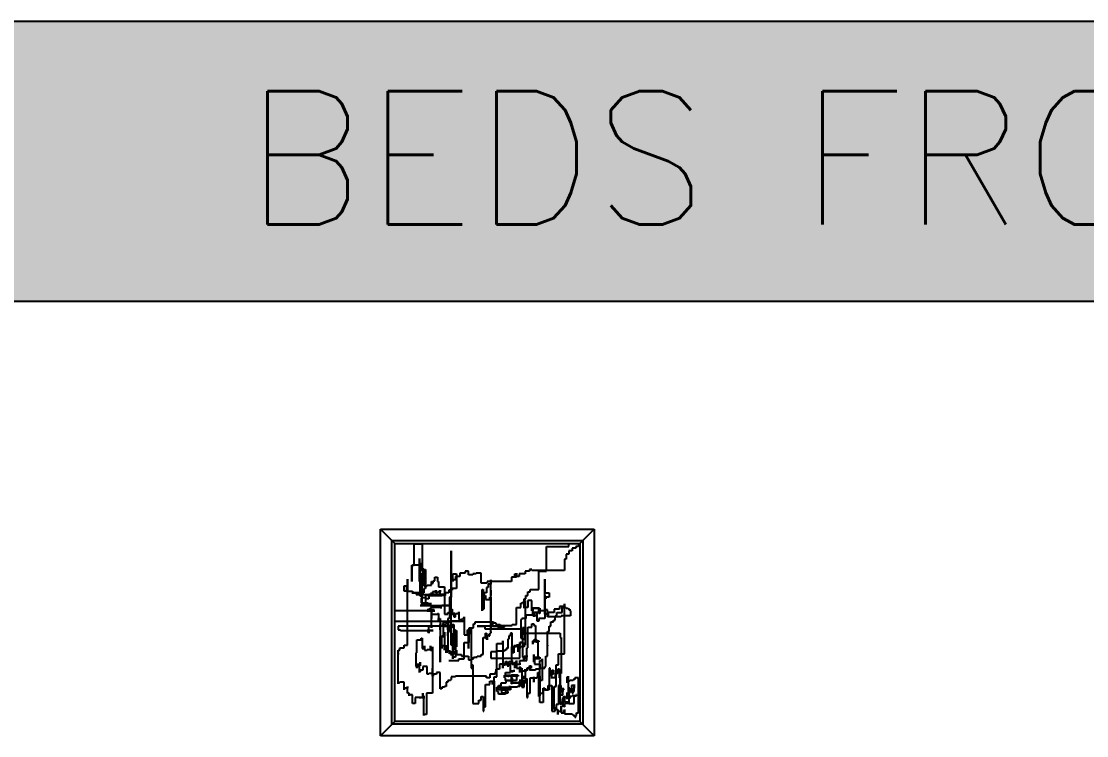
# Model space of a CAD drawing. Header units: millimetres. Extents: x 6388 to 59789, y -18725 to 8137.
# Drawn here: x 28674 to 32664, y 5462 to 8137 of the extents above; entities that cross this region are included whole.
import ezdxf

# ---------------------------------------------------------------- set-up
doc = ezdxf.new("R2010")
doc.units = ezdxf.units.MM
doc.layers.add('www.cad-blocks.net', color=7, linetype='Continuous')
doc.styles.get("Standard").update_dxf_attribs({"font": 'arial.ttf'})

# ---------------------------------------------------------------- blocks, each defined once
blk = doc.blocks.new('A$C1EAB5A90')
for p, q in [((1235, 1887.3), (2035, 1887.3)), ((1288.3, 1833.9), (1235, 1887.3)), ((1235, 1113.9), (1235, 1887.3)), ((1981.7, 1833.9), (2035, 1887.3)), ((2035, 1887.3), (2035, 1113.9)), ((1277.7, 1156.6), (1277.7, 1844.6)), ((1277.7, 1844.6), (1992.3, 1844.6)), ((1992.3, 1844.6), (1992.3, 1156.6)), ((1288.3, 1167.3), (1288.3, 1833.9)), ((1288.3, 1833.9), (1981.7, 1833.9)), ((1361.6, 1832.2), (1390.6, 1832.2)), ((1361.6, 1751.9), (1361.6, 1832.2)), ((1390.6, 1832.2), (1390.6, 1729.4)), ((1499.9, 1453), (1499.9, 1806.5)), ((1499.9, 1806.5), (1499.9, 1633)), ((1856.9, 1822.6), (1940.5, 1822.6)), ((1856.9, 1729.4), (1856.9, 1822.6)), ((1940.5, 1822.6), (1940.5, 1833.9)), ((1940.5, 1806.5), (1940.5, 1793.7)), ((1953.3, 1806.5), (1940.5, 1806.5)), ((1966.2, 1816.1), (1953.3, 1816.1)), ((1953.3, 1816.1), (1953.3, 1806.5)), ((1966.2, 1822.6), (1966.2, 1816.1)), ((1975.9, 1822.6), (1966.2, 1822.6)), ((1981.7, 1829), (1975.9, 1829)), ((1975.9, 1829), (1975.9, 1822.6)), ((1981.7, 1833.9), (1981.7, 1167.3)), ((1380.9, 1690.8), (1380.9, 1777.6)), ((1380.9, 1777.6), (1380.9, 1751.9)), ((1384.1, 1636.2), (1384.1, 1761.5)), ((1384.1, 1761.5), (1384.1, 1694)), ((1930.8, 1774.4), (1924.4, 1774.4)), ((1924.4, 1774.4), (1924.4, 1732.6)), ((1930.8, 1793.7), (1930.8, 1774.4)), ((1940.5, 1793.7), (1930.8, 1793.7)), ((1352, 1690.8), (1352, 1751.9)), ((1352, 1751.9), (1361.6, 1751.9)), ((1352, 1748.7), (1352, 1716.5)), ((1355.2, 1748.7), (1352, 1748.7)), ((1352, 1729.4), (1352, 1690.8)), ((1352, 1716.5), (1352, 1729.4)), ((1380.9, 1751.9), (1355.2, 1751.9)), ((1355.2, 1751.9), (1355.2, 1748.7)), ((1390.6, 1729.4), (1393.8, 1729.4)), ((1390.6, 1610.5), (1390.6, 1722.9)), ((1390.6, 1722.9), (1397, 1722.9)), ((1393.8, 1739), (1397, 1739)), ((1393.8, 1729.4), (1393.8, 1739)), ((1397, 1739), (1397, 1674.7)), ((1397, 1735.8), (1403.4, 1735.8)), ((1397, 1722.9), (1397, 1735.8)), ((1403.4, 1735.8), (1403.4, 1665.1)), ((1506.3, 1719.7), (1519.2, 1719.7)), ((1506.3, 1690.8), (1506.3, 1719.7)), ((1519.2, 1719.7), (1519.2, 1665.1)), ((1551.4, 1722.9), (1532.1, 1722.9)), ((1532.1, 1722.9), (1532.1, 1710.1)), ((1551.4, 1729.4), (1551.4, 1722.9)), ((1564.2, 1729.4), (1551.4, 1729.4)), ((1564.2, 1716.5), (1564.2, 1729.4)), ((1580.3, 1716.5), (1564.2, 1716.5)), ((1580.3, 1719.7), (1580.3, 1716.5)), ((1593.2, 1719.7), (1580.3, 1719.7)), ((1593.2, 1722.9), (1593.2, 1719.7)), ((1612.5, 1722.9), (1593.2, 1722.9)), ((1612.5, 1684.4), (1612.5, 1722.9)), ((1737.9, 1719.7), (1744.3, 1719.7)), ((1737.9, 1706.9), (1737.9, 1719.7)), ((1744.3, 1722.9), (1744.3, 1706.9)), ((1744.3, 1719.7), (1744.3, 1722.9)), ((1776.5, 1719.7), (1754, 1719.7)), ((1754, 1719.7), (1754, 1710.1)), ((1776.5, 1729.4), (1776.5, 1719.7)), ((1792.6, 1729.4), (1776.5, 1729.4)), ((1792.6, 1735.8), (1792.6, 1729.4)), ((1802.2, 1735.8), (1792.6, 1735.8)), ((1802.2, 1732.6), (1802.2, 1735.8)), ((1924.4, 1732.6), (1802.2, 1732.6)), ((1827.9, 1661.9), (1827.9, 1729.4)), ((1827.9, 1729.4), (1856.9, 1729.4)), ((1335.9, 1453), (1335.9, 1700.5)), ((1335.9, 1700.5), (1335.9, 1671.5)), ((1335.9, 1678), (1335.9, 1655.5)), ((1335.9, 1674.7), (1335.9, 1678)), ((1380.9, 1694), (1380.9, 1690.8)), ((1384.1, 1694), (1380.9, 1694)), ((1409.9, 1674.7), (1409.9, 1678)), ((1409.9, 1678), (1425.9, 1678)), ((1425.9, 1690.8), (1429.2, 1690.8)), ((1425.9, 1678), (1425.9, 1690.8)), ((1429.2, 1690.8), (1429.2, 1684.4)), ((1429.2, 1684.4), (1432.4, 1684.4)), ((1432.4, 1694), (1438.8, 1694)), ((1432.4, 1684.4), (1432.4, 1694)), ((1438.8, 1706.9), (1448.5, 1706.9)), ((1438.8, 1694), (1438.8, 1706.9)), ((1448.5, 1706.9), (1448.5, 1690.8)), ((1448.5, 1690.8), (1451.7, 1690.8)), ((1451.7, 1690.8), (1451.7, 1671.5)), ((1506.3, 1697.2), (1506.3, 1690.8)), ((1516, 1697.2), (1506.3, 1697.2)), ((1516, 1710.1), (1516, 1697.2)), ((1532.1, 1710.1), (1516, 1710.1)), ((1635, 1684.4), (1612.5, 1684.4)), ((1635, 1690.8), (1635, 1684.4)), ((1725, 1690.8), (1635, 1690.8)), ((1638.2, 1681.2), (1638.2, 1668.3)), ((1647.8, 1681.2), (1638.2, 1681.2)), ((1647.8, 1639.4), (1647.8, 1697.2)), ((1647.8, 1697.2), (1647.8, 1681.2)), ((1725, 1706.9), (1725, 1690.8)), ((1744.3, 1706.9), (1725, 1706.9)), ((1737.9, 1710.1), (1737.9, 1706.9)), ((1754, 1710.1), (1737.9, 1710.1)), ((1850.4, 1700.5), (1850.4, 1678)), ((1850.4, 1568.7), (1850.4, 1700.5)), ((1850.4, 1684.4), (1850.4, 1649)), ((1850.4, 1678), (1850.4, 1684.4)), ((1323, 1655.5), (1323, 1674.7)), ((1323, 1674.7), (1335.9, 1674.7)), ((1332.7, 1655.5), (1323, 1655.5)), ((1332.7, 1671.5), (1332.7, 1655.5)), ((1335.9, 1671.5), (1332.7, 1671.5)), ((1335.9, 1655.5), (1355.2, 1655.5)), ((1352, 1649), (1380.9, 1649)), ((1377.7, 1649), (1352, 1649)), ((1355.2, 1655.5), (1355.2, 1649)), ((1355.2, 1649), (1377.7, 1649)), ((1380.9, 1649), (1368.1, 1649)), ((1368.1, 1649), (1368.1, 1642.6)), ((1368.1, 1642.6), (1471, 1642.6)), ((1387.4, 1636.2), (1384.1, 1636.2)), ((1387.4, 1649), (1387.4, 1636.2)), ((1397, 1649), (1387.4, 1649)), ((1397, 1674.7), (1409.9, 1674.7)), ((1397, 1665.1), (1397, 1649)), ((1403.4, 1665.1), (1397, 1665.1)), ((1403.4, 1639.4), (1403.4, 1629.8)), ((1422.7, 1639.4), (1403.4, 1639.4)), ((1416.3, 1642.6), (1416.3, 1626.5)), ((1422.7, 1642.6), (1416.3, 1642.6)), ((1464.5, 1639.4), (1416.3, 1639.4)), ((1416.3, 1639.4), (1422.7, 1639.4)), ((1422.7, 1645.8), (1422.7, 1642.6)), ((1429.2, 1645.8), (1422.7, 1645.8)), ((1471, 1642.6), (1422.7, 1642.6)), ((1422.7, 1642.6), (1422.7, 1639.4)), ((1422.7, 1639.4), (1464.5, 1639.4)), ((1429.2, 1652.2), (1429.2, 1645.8)), ((1442, 1652.2), (1429.2, 1652.2)), ((1442, 1658.7), (1442, 1652.2)), ((1442, 1649), (1442, 1658.7)), ((1448.5, 1649), (1442, 1649)), ((1448.5, 1652.2), (1448.5, 1649)), ((1458.1, 1652.2), (1448.5, 1652.2)), ((1451.7, 1671.5), (1474.2, 1671.5)), ((1458.1, 1658.7), (1458.1, 1652.2)), ((1458.1, 1639.4), (1458.1, 1658.7)), ((1477.4, 1639.4), (1458.1, 1639.4)), ((1474.2, 1671.5), (1474.2, 1568.7)), ((1477.4, 1649), (1477.4, 1639.4)), ((1490.3, 1649), (1477.4, 1649)), ((1490.3, 1658.7), (1490.3, 1649)), ((1503.1, 1658.7), (1490.3, 1658.7)), ((1503.1, 1665.1), (1503.1, 1658.7)), ((1519.2, 1665.1), (1503.1, 1665.1)), ((1615.7, 1661.9), (1618.9, 1661.9)), ((1615.7, 1581.5), (1615.7, 1661.9)), ((1618.9, 1661.9), (1618.9, 1633)), ((1622.1, 1649), (1622.1, 1588)), ((1631.8, 1649), (1622.1, 1649)), ((1625.3, 1639.4), (1628.5, 1639.4)), ((1625.3, 1633), (1625.3, 1639.4)), ((1628.5, 1639.4), (1628.5, 1623.3)), ((1638.2, 1668.3), (1631.8, 1668.3)), ((1631.8, 1668.3), (1631.8, 1649)), ((1647.8, 1523.7), (1647.8, 1658.7)), ((1647.8, 1658.7), (1647.8, 1639.4)), ((1779.7, 1639.4), (1786.1, 1639.4)), ((1779.7, 1626.5), (1779.7, 1639.4)), ((1786.1, 1639.4), (1786.1, 1652.2)), ((1786.1, 1652.2), (1795.8, 1652.2)), ((1795.8, 1661.9), (1827.9, 1661.9)), ((1795.8, 1652.2), (1795.8, 1661.9)), ((1850.4, 1649), (1866.5, 1649)), ((1850.4, 1636.2), (1850.4, 1552.6)), ((1853.7, 1636.2), (1850.4, 1636.2)), ((1853.7, 1626.5), (1853.7, 1636.2)), ((1866.5, 1649), (1866.5, 1633)), ((1390.6, 1600.8), (1384.1, 1600.8)), ((1384.1, 1600.8), (1490.3, 1600.8)), ((1387.4, 1629.8), (1387.4, 1610.5)), ((1403.4, 1629.8), (1387.4, 1629.8)), ((1387.4, 1610.5), (1413.1, 1610.5)), ((1390.6, 1610.5), (1390.6, 1607.3)), ((1413.1, 1610.5), (1390.6, 1610.5)), ((1403.4, 1610.5), (1390.6, 1610.5)), ((1390.6, 1607.3), (1390.6, 1600.8)), ((1425.9, 1607.3), (1390.6, 1607.3)), ((1390.6, 1607.3), (1425.9, 1607.3)), ((1403.4, 1626.5), (1403.4, 1610.5)), ((1416.3, 1626.5), (1403.4, 1626.5)), ((1464.5, 1597.6), (1458.1, 1597.6)), ((1458.1, 1597.6), (1458.1, 1594.4)), ((1490.3, 1600.8), (1464.5, 1600.8)), ((1464.5, 1600.8), (1464.5, 1597.6)), ((1493.5, 1633), (1493.5, 1552.6)), ((1499.9, 1633), (1493.5, 1633)), ((1618.9, 1633), (1625.3, 1633)), ((1628.5, 1623.3), (1644.6, 1623.3)), ((1644.6, 1633), (1647.8, 1633)), ((1644.6, 1623.3), (1644.6, 1633)), ((1647.8, 1633), (1647.8, 1578.3)), ((1647.8, 1597.6), (1647.8, 1588)), ((1647.8, 1578.3), (1647.8, 1597.6)), ((1760.4, 1610.5), (1766.8, 1610.5)), ((1760.4, 1594.4), (1760.4, 1610.5)), ((1766.8, 1613.7), (1773.3, 1613.7)), ((1766.8, 1610.5), (1766.8, 1613.7)), ((1773.3, 1626.5), (1779.7, 1626.5)), ((1773.3, 1613.7), (1773.3, 1626.5)), ((1773.3, 1620.1), (1776.5, 1620.1)), ((1773.3, 1591.2), (1773.3, 1620.1)), ((1776.5, 1620.1), (1776.5, 1475.5)), ((1786.1, 1620.1), (1786.1, 1594.4)), ((1802.2, 1620.1), (1786.1, 1620.1)), ((1802.2, 1581.5), (1802.2, 1620.1)), ((1866.5, 1633), (1853.7, 1633)), ((1853.7, 1633), (1853.7, 1626.5)), ((1905.1, 1597.6), (1905.1, 1588)), ((1924.4, 1597.6), (1905.1, 1597.6)), ((1924.4, 1607.3), (1924.4, 1597.6)), ((1924.4, 1420.9), (1924.4, 1607.3)), ((1438.8, 1581.5), (1288.3, 1581.5)), ((1409.9, 1584.8), (1409.9, 1581.5)), ((1435.6, 1584.8), (1409.9, 1584.8)), ((1409.9, 1581.5), (1438.8, 1581.5)), ((1416.3, 1588), (1416.3, 1584.8)), ((1422.7, 1588), (1416.3, 1588)), ((1416.3, 1584.8), (1435.6, 1584.8)), ((1464.5, 1594.4), (1422.7, 1594.4)), ((1422.7, 1594.4), (1422.7, 1588)), ((1425.9, 1517.3), (1425.9, 1581.5)), ((1425.9, 1581.5), (1425.9, 1552.6)), ((1425.9, 1552.6), (1425.9, 1568.7)), ((1425.9, 1568.7), (1448.5, 1568.7)), ((1448.5, 1571.9), (1451.7, 1571.9)), ((1448.5, 1568.7), (1448.5, 1571.9)), ((1451.7, 1571.9), (1451.7, 1546.2)), ((1458.1, 1594.4), (1464.5, 1594.4)), ((1474.2, 1568.7), (1487, 1568.7)), ((1487, 1568.7), (1487, 1575.1)), ((1487, 1575.1), (1499.9, 1575.1)), ((1499.9, 1588), (1503.1, 1588)), ((1499.9, 1575.1), (1499.9, 1588)), ((1503.1, 1588), (1503.1, 1568.7)), ((1503.1, 1568.7), (1509.6, 1568.7)), ((1509.6, 1575.1), (1509.6, 1559.1)), ((1509.6, 1568.7), (1509.6, 1575.1)), ((1509.6, 1559.1), (1516, 1559.1)), ((1516, 1559.1), (1516, 1571.9)), ((1516, 1571.9), (1528.8, 1571.9)), ((1528.8, 1578.3), (1528.8, 1549.4)), ((1528.8, 1571.9), (1528.8, 1578.3)), ((1548.1, 1559.1), (1548.1, 1491.6)), ((1548.1, 1552.6), (1548.1, 1559.1)), ((1615.7, 1588), (1615.7, 1581.5)), ((1622.1, 1588), (1615.7, 1588)), ((1647.8, 1591.2), (1647.8, 1523.7)), ((1647.8, 1510.8), (1647.8, 1591.2)), ((1647.8, 1591.2), (1647.8, 1562.3)), ((1647.8, 1588), (1647.8, 1591.2)), ((1647.8, 1575.1), (1647.8, 1510.8)), ((1647.8, 1498), (1647.8, 1575.1)), ((1647.8, 1571.9), (1647.8, 1559.1)), ((1647.8, 1562.3), (1647.8, 1571.9)), ((1647.8, 1562.3), (1647.8, 1539.8)), ((1647.8, 1559.1), (1647.8, 1562.3)), ((1744.3, 1530.1), (1744.3, 1594.4)), ((1744.3, 1594.4), (1760.4, 1594.4)), ((1773.3, 1594.4), (1773.3, 1591.2)), ((1786.1, 1594.4), (1773.3, 1594.4)), ((1779.7, 1565.5), (1779.7, 1552.6)), ((1808.6, 1565.5), (1779.7, 1565.5)), ((1802.2, 1594.4), (1802.2, 1591.2)), ((1802.2, 1581.5), (1802.2, 1594.4)), ((1827.9, 1591.2), (1802.2, 1591.2)), ((1802.2, 1591.2), (1831.1, 1591.2)), ((1802.2, 1591.2), (1802.2, 1581.5)), ((1805.4, 1581.5), (1802.2, 1581.5)), ((1805.4, 1588), (1805.4, 1581.5)), ((1805.4, 1568.7), (1805.4, 1588)), ((1808.6, 1568.7), (1805.4, 1568.7)), ((1808.6, 1575.1), (1808.6, 1565.5)), ((1827.9, 1575.1), (1808.6, 1575.1)), ((1808.6, 1559.1), (1808.6, 1568.7)), ((1818.3, 1562.3), (1808.6, 1562.3)), ((1808.6, 1562.3), (1808.6, 1559.1)), ((1818.3, 1575.1), (1818.3, 1562.3)), ((1821.5, 1575.1), (1818.3, 1575.1)), ((1821.5, 1543), (1821.5, 1575.1)), ((1827.9, 1571.9), (1827.9, 1591.2)), ((1827.9, 1581.5), (1827.9, 1575.1)), ((1850.4, 1581.5), (1827.9, 1581.5)), ((1831.1, 1571.9), (1827.9, 1571.9)), ((1831.1, 1591.2), (1831.1, 1571.9)), ((1850.4, 1584.8), (1850.4, 1581.5)), ((1860.1, 1584.8), (1850.4, 1584.8)), ((1860.1, 1568.7), (1850.4, 1568.7)), ((1860.1, 1559.1), (1860.1, 1584.8)), ((1860.1, 1559.1), (1860.1, 1568.7)), ((1911.5, 1559.1), (1860.1, 1559.1)), ((1863.3, 1559.1), (1860.1, 1559.1)), ((1863.3, 1575.1), (1863.3, 1559.1)), ((1885.8, 1575.1), (1863.3, 1575.1)), ((1905.1, 1588), (1885.8, 1588)), ((1885.8, 1588), (1885.8, 1575.1)), ((1889, 1546.2), (1889, 1562.3)), ((1889, 1562.3), (1895.5, 1562.3)), ((1895.5, 1575.1), (1914.8, 1575.1)), ((1895.5, 1562.3), (1895.5, 1575.1)), ((1911.5, 1562.3), (1911.5, 1559.1)), ((1946.9, 1562.3), (1911.5, 1562.3)), ((1914.8, 1594.4), (1930.8, 1594.4)), ((1914.8, 1575.1), (1914.8, 1594.4)), ((1930.8, 1594.4), (1930.8, 1591.2)), ((1930.8, 1591.2), (1937.3, 1591.2)), ((1937.3, 1591.2), (1937.3, 1588)), ((1937.3, 1588), (1943.7, 1588)), ((1943.7, 1588), (1943.7, 1581.5)), ((1943.7, 1581.5), (1946.9, 1581.5)), ((1946.9, 1581.5), (1946.9, 1562.3)), ((1288.3, 1543), (1544.9, 1543)), ((1300.5, 1523.7), (1300.5, 1510.8)), ((1506.3, 1523.7), (1300.5, 1523.7)), ((1416.3, 1498), (1416.3, 1523.7)), ((1416.3, 1523.7), (1425.9, 1523.7)), ((1425.9, 1523.7), (1425.9, 1517.3)), ((1451.7, 1546.2), (1451.7, 1552.6)), ((1451.7, 1552.6), (1458.1, 1552.6)), ((1458.1, 1552.6), (1458.1, 1510.8)), ((1458.1, 1530.1), (1458.1, 1388.7)), ((1458.1, 1510.8), (1458.1, 1530.1)), ((1480.6, 1530.1), (1464.5, 1530.1)), ((1464.5, 1530.1), (1471, 1530.1)), ((1471, 1539.8), (1487, 1539.8)), ((1471, 1485.1), (1471, 1539.8)), ((1471, 1530.1), (1471, 1523.7)), ((1471, 1523.7), (1506.3, 1523.7)), ((1480.6, 1536.6), (1480.6, 1530.1)), ((1493.5, 1536.6), (1480.6, 1536.6)), ((1487, 1552.6), (1487, 1488.3)), ((1493.5, 1552.6), (1487, 1552.6)), ((1487, 1543), (1487, 1510.8)), ((1487, 1539.8), (1487, 1543)), ((1487, 1510.8), (1487, 1526.9)), ((1487, 1526.9), (1493.5, 1526.9)), ((1493.5, 1543), (1493.5, 1536.6)), ((1544.9, 1543), (1493.5, 1543)), ((1493.5, 1530.1), (1493.5, 1504.4)), ((1493.5, 1526.9), (1493.5, 1530.1)), ((1496.7, 1517.3), (1503.1, 1517.3)), ((1496.7, 1504.4), (1496.7, 1517.3)), ((1503.1, 1517.3), (1503.1, 1530.1)), ((1503.1, 1530.1), (1509.6, 1530.1)), ((1509.6, 1530.1), (1509.6, 1433.7)), ((1528.8, 1549.4), (1541.7, 1549.4)), ((1541.7, 1549.4), (1541.7, 1552.6)), ((1541.7, 1552.6), (1548.1, 1552.6)), ((1567.4, 1462.6), (1567.4, 1517.3)), ((1567.4, 1517.3), (1583.5, 1517.3)), ((1583.5, 1517.3), (1583.5, 1533.3)), ((1583.5, 1533.3), (1590, 1533.3)), ((1590, 1533.3), (1590, 1539.8)), ((1590, 1539.8), (1657.5, 1539.8)), ((1596.4, 1523.7), (1625.3, 1523.7)), ((1699.3, 1523.7), (1596.4, 1523.7)), ((1625.3, 1523.7), (1625.3, 1514.1)), ((1647.8, 1539.8), (1654.3, 1539.8)), ((1654.3, 1539.8), (1654.3, 1523.7)), ((1654.3, 1523.7), (1673.6, 1523.7)), ((1657.5, 1539.8), (1657.5, 1536.6)), ((1657.5, 1536.6), (1667.1, 1536.6)), ((1667.1, 1536.6), (1667.1, 1530.1)), ((1667.1, 1530.1), (1683.2, 1530.1)), ((1673.6, 1523.7), (1673.6, 1520.5)), ((1673.6, 1520.5), (1699.3, 1520.5)), ((1683.2, 1530.1), (1683.2, 1526.9)), ((1683.2, 1526.9), (1728.2, 1526.9)), ((1699.3, 1520.5), (1699.3, 1523.7)), ((1728.2, 1530.1), (1744.3, 1530.1)), ((1728.2, 1526.9), (1728.2, 1530.1)), ((1760.4, 1549.4), (1760.4, 1478.7)), ((1763.6, 1549.4), (1760.4, 1549.4)), ((1763.6, 1552.6), (1763.6, 1549.4)), ((1779.7, 1552.6), (1763.6, 1552.6)), ((1766.8, 1517.3), (1766.8, 1408)), ((1773.3, 1517.3), (1766.8, 1517.3)), ((1773.3, 1501.2), (1773.3, 1517.3)), ((1786.1, 1443.4), (1786.1, 1520.5)), ((1786.1, 1520.5), (1802.2, 1520.5)), ((1802.2, 1520.5), (1802.2, 1533.3)), ((1802.2, 1533.3), (1808.6, 1533.3)), ((1808.6, 1533.3), (1808.6, 1526.9)), ((1808.6, 1526.9), (1815.1, 1526.9)), ((1815.1, 1526.9), (1815.1, 1469.1)), ((1827.9, 1543), (1821.5, 1543)), ((1827.9, 1552.6), (1827.9, 1543)), ((1850.4, 1552.6), (1827.9, 1552.6)), ((1866.5, 1523.7), (1872.9, 1523.7)), ((1866.5, 1504.4), (1866.5, 1523.7)), ((1872.9, 1523.7), (1872.9, 1539.8)), ((1872.9, 1539.8), (1882.6, 1539.8)), ((1882.6, 1546.2), (1889, 1546.2)), ((1882.6, 1539.8), (1882.6, 1546.2)), ((1300.5, 1510.8), (1310.2, 1510.8)), ((1310.2, 1510.8), (1310.2, 1507.6)), ((1310.2, 1507.6), (1432.4, 1507.6)), ((1387.4, 1478.7), (1390.6, 1478.7)), ((1387.4, 1472.3), (1387.4, 1478.7)), ((1390.6, 1478.7), (1390.6, 1440.1)), ((1409.9, 1507.6), (1409.9, 1504.4)), ((1432.4, 1507.6), (1409.9, 1507.6)), ((1409.9, 1504.4), (1416.3, 1504.4)), ((1416.3, 1504.4), (1416.3, 1498)), ((1458.1, 1388.7), (1458.1, 1485.1)), ((1458.1, 1485.1), (1471, 1485.1)), ((1464.5, 1488.3), (1474.2, 1488.3)), ((1464.5, 1440.1), (1464.5, 1488.3)), ((1474.2, 1501.2), (1474.2, 1433.7)), ((1474.2, 1488.3), (1474.2, 1501.2)), ((1487, 1501.2), (1487, 1440.1)), ((1487, 1488.3), (1487, 1501.2)), ((1493.5, 1504.4), (1496.7, 1504.4)), ((1506.3, 1498), (1509.6, 1498)), ((1506.3, 1433.7), (1506.3, 1498)), ((1509.6, 1510.8), (1516, 1510.8)), ((1509.6, 1498), (1509.6, 1510.8)), ((1509.6, 1494.8), (1516, 1494.8)), ((1509.6, 1446.6), (1509.6, 1494.8)), ((1516, 1510.8), (1516, 1456.2)), ((1516, 1507.6), (1519.2, 1507.6)), ((1516, 1494.8), (1516, 1507.6)), ((1519.2, 1507.6), (1519.2, 1446.6)), ((1548.1, 1491.6), (1561, 1491.6)), ((1561, 1510.8), (1564.2, 1510.8)), ((1561, 1491.6), (1561, 1510.8)), ((1564.2, 1510.8), (1564.2, 1440.1)), ((1564.2, 1440.1), (1564.2, 1498)), ((1564.2, 1498), (1570.7, 1498)), ((1570.7, 1514.1), (1573.9, 1514.1)), ((1570.7, 1498), (1570.7, 1514.1)), ((1573.9, 1514.1), (1573.9, 1366.2)), ((1618.9, 1417.6), (1618.9, 1481.9)), ((1618.9, 1481.9), (1628.5, 1481.9)), ((1625.3, 1514.1), (1770, 1514.1)), ((1628.5, 1498), (1631.8, 1498)), ((1628.5, 1481.9), (1628.5, 1498)), ((1631.8, 1498), (1631.8, 1475.5)), ((1631.8, 1491.6), (1631.8, 1475.5)), ((1631.8, 1478.7), (1631.8, 1491.6)), ((1631.8, 1491.6), (1631.8, 1478.7)), ((1631.8, 1475.5), (1631.8, 1491.6)), ((1631.8, 1481.9), (1635, 1481.9)), ((1631.8, 1475.5), (1631.8, 1481.9)), ((1635, 1485.1), (1638.2, 1485.1)), ((1635, 1472.3), (1635, 1485.1)), ((1635, 1481.9), (1635, 1472.3)), ((1638.2, 1491.6), (1641.4, 1491.6)), ((1638.2, 1485.1), (1638.2, 1491.6)), ((1641.4, 1491.6), (1641.4, 1488.3)), ((1641.4, 1488.3), (1644.6, 1488.3)), ((1644.6, 1498), (1647.8, 1498)), ((1644.6, 1488.3), (1644.6, 1498)), ((1647.8, 1504.4), (1647.8, 1498)), ((1647.8, 1498), (1647.8, 1504.4)), ((1715.4, 1488.3), (1715.4, 1475.5)), ((1721.8, 1488.3), (1715.4, 1488.3)), ((1728.2, 1498), (1721.8, 1498)), ((1721.8, 1498), (1721.8, 1488.3)), ((1728.2, 1424.1), (1728.2, 1498)), ((1760.4, 1478.7), (1770, 1478.7)), ((1763.6, 1504.4), (1773.3, 1504.4)), ((1763.6, 1488.3), (1763.6, 1504.4)), ((1763.6, 1491.6), (1763.6, 1488.3)), ((1770, 1491.6), (1763.6, 1491.6)), ((1770, 1514.1), (1770, 1498)), ((1770, 1504.4), (1770, 1491.6)), ((1776.5, 1504.4), (1770, 1504.4)), ((1770, 1498), (1908.3, 1498)), ((1770, 1478.7), (1770, 1475.5)), ((1773.3, 1510.8), (1773.3, 1501.2)), ((1773.3, 1504.4), (1773.3, 1510.8)), ((1776.5, 1475.5), (1776.5, 1504.4)), ((1860.1, 1504.4), (1866.5, 1504.4)), ((1860.1, 1449.8), (1860.1, 1504.4)), ((1908.3, 1498), (1908.3, 1481.9)), ((1908.3, 1481.9), (1911.5, 1481.9)), ((1911.5, 1481.9), (1911.5, 1346.9)), ((1307, 1443.4), (1323, 1443.4)), ((1307, 1433.7), (1307, 1443.4)), ((1323, 1453), (1335.9, 1453)), ((1323, 1443.4), (1323, 1453)), ((1371.3, 1472.3), (1387.4, 1472.3)), ((1371.3, 1424.1), (1371.3, 1472.3)), ((1390.6, 1440.1), (1397, 1440.1)), ((1397, 1446.6), (1400.2, 1446.6)), ((1397, 1440.1), (1397, 1446.6)), ((1400.2, 1449.8), (1400.2, 1433.7)), ((1400.2, 1446.6), (1400.2, 1449.8)), ((1409.9, 1433.7), (1409.9, 1436.9)), ((1409.9, 1436.9), (1422.7, 1436.9)), ((1422.7, 1449.8), (1422.7, 1433.7)), ((1422.7, 1436.9), (1422.7, 1449.8)), ((1425.9, 1443.4), (1429.2, 1443.4)), ((1425.9, 1433.7), (1425.9, 1443.4)), ((1429.2, 1443.4), (1429.2, 1446.6)), ((1429.2, 1446.6), (1429.2, 1337.3)), ((1474.2, 1449.8), (1464.5, 1449.8)), ((1464.5, 1449.8), (1464.5, 1440.1)), ((1474.2, 1440.1), (1474.2, 1449.8)), ((1474.2, 1446.6), (1480.6, 1446.6)), ((1474.2, 1433.7), (1474.2, 1446.6)), ((1477.4, 1440.1), (1474.2, 1440.1)), ((1477.4, 1446.6), (1477.4, 1440.1)), ((1480.6, 1446.6), (1477.4, 1446.6)), ((1480.6, 1453), (1480.6, 1427.3)), ((1480.6, 1446.6), (1480.6, 1453)), ((1480.6, 1424.1), (1480.6, 1446.6)), ((1480.6, 1440.1), (1480.6, 1424.1)), ((1487, 1440.1), (1480.6, 1440.1)), ((1483.8, 1424.1), (1483.8, 1443.4)), ((1483.8, 1443.4), (1487, 1443.4)), ((1483.8, 1433.7), (1483.8, 1443.4)), ((1483.8, 1443.4), (1483.8, 1433.7)), ((1487, 1443.4), (1487, 1430.5)), ((1503.1, 1453), (1499.9, 1453)), ((1503.1, 1462.6), (1503.1, 1453)), ((1506.3, 1462.6), (1503.1, 1462.6)), ((1506.3, 1401.6), (1506.3, 1469.1)), ((1506.3, 1469.1), (1506.3, 1462.6)), ((1509.6, 1456.2), (1509.6, 1446.6)), ((1516, 1456.2), (1509.6, 1456.2)), ((1516, 1465.9), (1516, 1408)), ((1516, 1436.9), (1516, 1465.9)), ((1516, 1446.6), (1516, 1436.9)), ((1519.2, 1446.6), (1516, 1446.6)), ((1548.1, 1401.6), (1548.1, 1462.6)), ((1548.1, 1462.6), (1567.4, 1462.6)), ((1670.3, 1459.4), (1692.9, 1459.4)), ((1670.3, 1334.1), (1670.3, 1459.4)), ((1692.9, 1459.4), (1692.9, 1469.1)), ((1692.9, 1469.1), (1692.9, 1366.2)), ((1705.7, 1440.1), (1705.7, 1433.7)), ((1712.2, 1440.1), (1705.7, 1440.1)), ((1715.4, 1475.5), (1712.2, 1475.5)), ((1712.2, 1475.5), (1712.2, 1440.1)), ((1725, 1446.6), (1725, 1382.3)), ((1744.3, 1446.6), (1725, 1446.6)), ((1734.7, 1449.8), (1734.7, 1424.1)), ((1750.7, 1449.8), (1734.7, 1449.8)), ((1744.3, 1453), (1744.3, 1446.6)), ((1757.2, 1453), (1744.3, 1453)), ((1750.7, 1456.2), (1750.7, 1449.8)), ((1750.7, 1427.3), (1750.7, 1456.2)), ((1750.7, 1453), (1750.7, 1427.3)), ((1750.7, 1446.6), (1750.7, 1453)), ((1750.7, 1453), (1750.7, 1446.6)), ((1750.7, 1440.1), (1750.7, 1453)), ((1757.2, 1440.1), (1750.7, 1440.1)), ((1766.8, 1462.6), (1757.2, 1462.6)), ((1757.2, 1462.6), (1766.8, 1462.6)), ((1757.2, 1404.8), (1757.2, 1462.6)), ((1757.2, 1462.6), (1757.2, 1453)), ((1773.3, 1446.6), (1757.2, 1446.6)), ((1757.2, 1446.6), (1757.2, 1440.1)), ((1770, 1475.5), (1776.5, 1475.5)), ((1773.3, 1462.6), (1773.3, 1446.6)), ((1773.3, 1453), (1773.3, 1462.6)), ((1776.5, 1453), (1773.3, 1453)), ((1776.5, 1475.5), (1776.5, 1453)), ((1782.9, 1395.2), (1782.9, 1443.4)), ((1782.9, 1443.4), (1786.1, 1443.4)), ((1805.4, 1469.1), (1811.8, 1469.1)), ((1805.4, 1456.2), (1805.4, 1469.1)), ((1827.9, 1465.9), (1805.4, 1465.9)), ((1805.4, 1465.9), (1805.4, 1456.2)), ((1811.8, 1475.5), (1818.3, 1475.5)), ((1811.8, 1469.1), (1811.8, 1475.5)), ((1815.1, 1469.1), (1827.9, 1469.1)), ((1818.3, 1475.5), (1818.3, 1465.9)), ((1818.3, 1465.9), (1824.7, 1465.9)), ((1824.7, 1465.9), (1824.7, 1404.8)), ((1827.9, 1469.1), (1827.9, 1465.9)), ((1860.1, 1411.2), (1860.1, 1453)), ((1860.1, 1453), (1860.1, 1449.8)), ((1300.5, 1417.6), (1300.5, 1433.7)), ((1300.5, 1433.7), (1307, 1433.7)), ((1300.5, 1424.1), (1300.5, 1417.6)), ((1300.5, 1308.4), (1300.5, 1424.1)), ((1368.1, 1424.1), (1371.3, 1424.1)), ((1368.1, 1372.7), (1368.1, 1424.1)), ((1400.2, 1433.7), (1409.9, 1433.7)), ((1422.7, 1433.7), (1425.9, 1433.7)), ((1480.6, 1427.3), (1483.8, 1427.3)), ((1483.8, 1427.3), (1483.8, 1424.1)), ((1487, 1430.5), (1493.5, 1430.5)), ((1493.5, 1433.7), (1493.5, 1420.9)), ((1493.5, 1430.5), (1493.5, 1433.7)), ((1493.5, 1420.9), (1493.5, 1430.5)), ((1493.5, 1430.5), (1496.7, 1430.5)), ((1496.7, 1430.5), (1496.7, 1417.6)), ((1496.7, 1417.6), (1509.6, 1417.6)), ((1509.6, 1433.7), (1506.3, 1433.7)), ((1506.3, 1408), (1506.3, 1401.6)), ((1516, 1408), (1506.3, 1408)), ((1509.6, 1417.6), (1509.6, 1427.3)), ((1509.6, 1427.3), (1519.2, 1427.3)), ((1519.2, 1433.7), (1519.2, 1417.6)), ((1519.2, 1427.3), (1519.2, 1433.7)), ((1519.2, 1417.6), (1538.5, 1417.6)), ((1528.8, 1401.6), (1548.1, 1401.6)), ((1528.8, 1395.2), (1528.8, 1401.6)), ((1538.5, 1417.6), (1538.5, 1411.2)), ((1538.5, 1411.2), (1564.2, 1411.2)), ((1564.2, 1411.2), (1564.2, 1398.4)), ((1564.2, 1398.4), (1577.1, 1398.4)), ((1577.1, 1401.6), (1583.5, 1401.6)), ((1577.1, 1398.4), (1577.1, 1401.6)), ((1583.5, 1408), (1596.4, 1408)), ((1583.5, 1401.6), (1583.5, 1408)), ((1596.4, 1411.2), (1612.5, 1411.2)), ((1596.4, 1408), (1596.4, 1411.2)), ((1612.5, 1417.6), (1618.9, 1417.6)), ((1612.5, 1411.2), (1612.5, 1417.6)), ((1670.3, 1427.3), (1647.8, 1427.3)), ((1647.8, 1427.3), (1647.8, 1404.8)), ((1647.8, 1404.8), (1757.2, 1404.8)), ((1670.3, 1430.5), (1670.3, 1427.3)), ((1699.3, 1430.5), (1670.3, 1430.5)), ((1699.3, 1433.7), (1699.3, 1430.5)), ((1705.7, 1433.7), (1699.3, 1433.7)), ((1734.7, 1424.1), (1728.2, 1424.1)), ((1766.8, 1408), (1770, 1408)), ((1770, 1408), (1770, 1395.2)), ((1773.3, 1411.2), (1786.1, 1411.2)), ((1773.3, 1401.6), (1773.3, 1411.2)), ((1773.3, 1404.8), (1776.5, 1404.8)), ((1773.3, 1395.2), (1773.3, 1404.8)), ((1776.5, 1401.6), (1773.3, 1401.6)), ((1776.5, 1408), (1776.5, 1401.6)), ((1776.5, 1404.8), (1776.5, 1408)), ((1808.6, 1417.6), (1808.6, 1401.6)), ((1808.6, 1388.7), (1808.6, 1417.6)), ((1808.6, 1408), (1831.1, 1408)), ((1808.6, 1404.8), (1808.6, 1408)), ((1824.7, 1404.8), (1808.6, 1404.8)), ((1808.6, 1401.6), (1811.8, 1401.6)), ((1811.8, 1401.6), (1811.8, 1382.3)), ((1811.8, 1401.6), (1811.8, 1388.7)), ((1831.1, 1401.6), (1811.8, 1401.6)), ((1831.1, 1408), (1831.1, 1401.6)), ((1840.8, 1395.2), (1840.8, 1401.6)), ((1840.8, 1401.6), (1840.8, 1321.2)), ((1853.7, 1411.2), (1860.1, 1411.2)), ((1853.7, 1372.7), (1853.7, 1411.2)), ((1901.9, 1379.1), (1901.9, 1420.9)), ((1901.9, 1420.9), (1924.4, 1420.9)), ((1384.1, 1375.9), (1368.1, 1375.9)), ((1368.1, 1375.9), (1368.1, 1372.7)), ((1371.3, 1382.3), (1384.1, 1382.3)), ((1371.3, 1366.2), (1371.3, 1382.3)), ((1377.7, 1372.7), (1371.3, 1372.7)), ((1371.3, 1372.7), (1371.3, 1366.2)), ((1377.7, 1375.9), (1377.7, 1372.7)), ((1380.9, 1375.9), (1377.7, 1375.9)), ((1380.9, 1379.1), (1380.9, 1375.9)), ((1380.9, 1350.2), (1380.9, 1379.1)), ((1384.1, 1388.7), (1384.1, 1375.9)), ((1384.1, 1382.3), (1384.1, 1388.7)), ((1384.1, 1359.8), (1384.1, 1353.4)), ((1393.8, 1359.8), (1384.1, 1359.8)), ((1409.9, 1372.7), (1393.8, 1372.7)), ((1393.8, 1372.7), (1393.8, 1359.8)), ((1409.9, 1343.7), (1409.9, 1372.7)), ((1429.2, 1366.2), (1429.2, 1273)), ((1429.2, 1337.3), (1429.2, 1366.2)), ((1490.3, 1395.2), (1528.8, 1395.2)), ((1573.9, 1366.2), (1577.1, 1366.2)), ((1577.1, 1379.1), (1580.3, 1379.1)), ((1577.1, 1366.2), (1577.1, 1379.1)), ((1580.3, 1379.1), (1580.3, 1234.5)), ((1667.1, 1363), (1667.1, 1353.4)), ((1680, 1363), (1667.1, 1363)), ((1680, 1382.3), (1680, 1363)), ((1725, 1382.3), (1680, 1382.3)), ((1692.9, 1379.1), (1702.5, 1379.1)), ((1692.9, 1366.2), (1692.9, 1379.1)), ((1702.5, 1391.9), (1708.9, 1391.9)), ((1702.5, 1379.1), (1702.5, 1391.9)), ((1708.9, 1391.9), (1708.9, 1375.9)), ((1708.9, 1375.9), (1715.4, 1375.9)), ((1715.4, 1375.9), (1715.4, 1391.9)), ((1715.4, 1391.9), (1728.2, 1391.9)), ((1721.8, 1385.5), (1744.3, 1385.5)), ((1721.8, 1353.4), (1721.8, 1385.5)), ((1721.8, 1356.6), (1737.9, 1356.6)), ((1721.8, 1350.2), (1721.8, 1356.6)), ((1728.2, 1395.2), (1728.2, 1382.3)), ((1728.2, 1391.9), (1728.2, 1395.2)), ((1728.2, 1382.3), (1737.9, 1382.3)), ((1731.4, 1356.6), (1731.4, 1353.4)), ((1737.9, 1356.6), (1731.4, 1356.6)), ((1737.9, 1388.7), (1744.3, 1388.7)), ((1737.9, 1382.3), (1737.9, 1388.7)), ((1737.9, 1382.3), (1757.2, 1382.3)), ((1737.9, 1366.2), (1737.9, 1382.3)), ((1744.3, 1372.7), (1737.9, 1372.7)), ((1737.9, 1372.7), (1737.9, 1366.2)), ((1744.3, 1388.7), (1744.3, 1395.2)), ((1744.3, 1395.2), (1744.3, 1366.2)), ((1744.3, 1385.5), (1744.3, 1372.7)), ((1744.3, 1366.2), (1754, 1366.2)), ((1754, 1369.4), (1757.2, 1369.4)), ((1754, 1366.2), (1754, 1369.4)), ((1757.2, 1395.2), (1773.3, 1395.2)), ((1757.2, 1379.1), (1757.2, 1395.2)), ((1757.2, 1385.5), (1757.2, 1379.1)), ((1757.2, 1382.3), (1757.2, 1385.5)), ((1757.2, 1369.4), (1757.2, 1372.7)), ((1757.2, 1372.7), (1757.2, 1350.2)), ((1757.2, 1363), (1760.4, 1363)), ((1757.2, 1350.2), (1757.2, 1363)), ((1760.4, 1366.2), (1763.6, 1366.2)), ((1760.4, 1363), (1760.4, 1366.2)), ((1763.6, 1366.2), (1763.6, 1295.5)), ((1770, 1395.2), (1782.9, 1395.2)), ((1773.3, 1359.8), (1776.5, 1359.8)), ((1773.3, 1353.4), (1773.3, 1359.8)), ((1773.3, 1356.6), (1773.3, 1353.4)), ((1782.9, 1356.6), (1773.3, 1356.6)), ((1776.5, 1363), (1776.5, 1334.1)), ((1776.5, 1359.8), (1776.5, 1363)), ((1782.9, 1366.2), (1782.9, 1356.6)), ((1799, 1366.2), (1782.9, 1366.2)), ((1792.6, 1375.9), (1799, 1375.9)), ((1792.6, 1359.8), (1792.6, 1375.9)), ((1815.1, 1359.8), (1792.6, 1359.8)), ((1799, 1375.9), (1799, 1366.2)), ((1811.8, 1388.7), (1808.6, 1388.7)), ((1811.8, 1382.3), (1831.1, 1382.3)), ((1815.1, 1363), (1815.1, 1359.8)), ((1831.1, 1363), (1815.1, 1363)), ((1831.1, 1395.2), (1840.8, 1395.2)), ((1831.1, 1237.7), (1831.1, 1395.2)), ((1831.1, 1382.3), (1831.1, 1363)), ((1831.1, 1366.2), (1850.4, 1366.2)), ((1831.1, 1350.2), (1831.1, 1366.2)), ((1850.4, 1372.7), (1853.7, 1372.7)), ((1850.4, 1366.2), (1850.4, 1372.7)), ((1866.5, 1366.2), (1866.5, 1285.9)), ((1869.7, 1366.2), (1866.5, 1366.2)), ((1869.7, 1337.3), (1869.7, 1366.2)), ((1876.2, 1359.8), (1882.6, 1359.8)), ((1876.2, 1327.7), (1876.2, 1359.8)), ((1882.6, 1359.8), (1882.6, 1343.7)), ((1892.2, 1379.1), (1901.9, 1379.1)), ((1892.2, 1298.7), (1892.2, 1379.1)), ((1898.7, 1363), (1898.7, 1346.9)), ((1905.1, 1363), (1898.7, 1363)), ((1905.1, 1330.9), (1905.1, 1363)), ((1380.9, 1353.4), (1380.9, 1350.2)), ((1384.1, 1353.4), (1380.9, 1353.4)), ((1416.3, 1343.7), (1409.9, 1343.7)), ((1416.3, 1346.9), (1416.3, 1343.7)), ((1432.4, 1346.9), (1416.3, 1346.9)), ((1432.4, 1337.3), (1432.4, 1346.9)), ((1432.4, 1343.7), (1432.4, 1337.3)), ((1445.2, 1343.7), (1432.4, 1343.7)), ((1445.2, 1350.2), (1445.2, 1343.7)), ((1458.1, 1350.2), (1445.2, 1350.2)), ((1458.1, 1289.1), (1458.1, 1350.2)), ((1487, 1321.2), (1487, 1314.8)), ((1496.7, 1321.2), (1487, 1321.2)), ((1499.9, 1324.4), (1496.7, 1324.4)), ((1496.7, 1324.4), (1496.7, 1321.2)), ((1499.9, 1334.1), (1499.9, 1324.4)), ((1516, 1334.1), (1499.9, 1334.1)), ((1516, 1337.3), (1516, 1334.1)), ((1631.8, 1337.3), (1516, 1337.3)), ((1631.8, 1330.9), (1631.8, 1337.3)), ((1644.6, 1330.9), (1631.8, 1330.9)), ((1644.6, 1343.7), (1644.6, 1330.9)), ((1663.9, 1343.7), (1644.6, 1343.7)), ((1644.6, 1318), (1654.3, 1318)), ((1644.6, 1305.2), (1644.6, 1318)), ((1654.3, 1318), (1660.7, 1318)), ((1654.3, 1305.2), (1654.3, 1318)), ((1654.3, 1318), (1654.3, 1305.2)), ((1660.7, 1247.3), (1660.7, 1334.1)), ((1660.7, 1334.1), (1670.3, 1334.1)), ((1660.7, 1318), (1660.7, 1247.3)), ((1667.1, 1353.4), (1663.9, 1353.4)), ((1663.9, 1353.4), (1663.9, 1343.7)), ((1699.3, 1330.9), (1699.3, 1340.5)), ((1699.3, 1340.5), (1750.7, 1340.5)), ((1702.5, 1330.9), (1699.3, 1330.9)), ((1702.5, 1337.3), (1702.5, 1350.2)), ((1702.5, 1350.2), (1721.8, 1350.2)), ((1725, 1337.3), (1702.5, 1337.3)), ((1702.5, 1321.2), (1702.5, 1330.9)), ((1744.3, 1321.2), (1702.5, 1321.2)), ((1705.7, 1311.6), (1705.7, 1321.2)), ((1705.7, 1321.2), (1725, 1321.2)), ((1712.2, 1337.3), (1715.4, 1337.3)), ((1750.7, 1337.3), (1712.2, 1337.3)), ((1715.4, 1337.3), (1715.4, 1340.5)), ((1715.4, 1340.5), (1747.5, 1340.5)), ((1731.4, 1353.4), (1721.8, 1353.4)), ((1725, 1340.5), (1725, 1337.3)), ((1747.5, 1340.5), (1725, 1340.5)), ((1725, 1340.5), (1744.3, 1340.5)), ((1725, 1308.4), (1725, 1340.5)), ((1725, 1337.3), (1725, 1330.9)), ((1725, 1311.6), (1725, 1337.3)), ((1725, 1330.9), (1728.2, 1330.9)), ((1725, 1321.2), (1725, 1311.6)), ((1728.2, 1330.9), (1728.2, 1308.4)), ((1744.3, 1340.5), (1744.3, 1321.2)), ((1750.7, 1340.5), (1750.7, 1337.3)), ((1754, 1321.2), (1763.6, 1321.2)), ((1779.7, 1321.2), (1754, 1321.2)), ((1763.6, 1330.9), (1779.7, 1330.9)), ((1766.8, 1330.9), (1763.6, 1330.9)), ((1763.6, 1321.2), (1763.6, 1311.6)), ((1766.8, 1334.1), (1766.8, 1330.9)), ((1776.5, 1334.1), (1766.8, 1334.1)), ((1770, 1321.2), (1782.9, 1321.2)), ((1770, 1314.8), (1770, 1321.2)), ((1773.3, 1295.5), (1773.3, 1318)), ((1773.3, 1318), (1782.9, 1318)), ((1779.7, 1330.9), (1779.7, 1321.2)), ((1782.9, 1327.7), (1782.9, 1257)), ((1782.9, 1318), (1782.9, 1327.7)), ((1782.9, 1321.2), (1782.9, 1314.8)), ((1795.8, 1273), (1795.8, 1330.9)), ((1795.8, 1330.9), (1808.6, 1330.9)), ((1808.6, 1330.9), (1808.6, 1334.1)), ((1808.6, 1334.1), (1808.6, 1314.8)), ((1808.6, 1327.7), (1811.8, 1327.7)), ((1808.6, 1314.8), (1808.6, 1327.7)), ((1811.8, 1330.9), (1821.5, 1330.9)), ((1811.8, 1327.7), (1811.8, 1330.9)), ((1821.5, 1334.1), (1824.7, 1334.1)), ((1821.5, 1330.9), (1821.5, 1334.1)), ((1824.7, 1350.2), (1831.1, 1350.2)), ((1824.7, 1334.1), (1824.7, 1350.2)), ((1827.9, 1260.2), (1827.9, 1337.3)), ((1827.9, 1337.3), (1831.1, 1337.3)), ((1831.1, 1337.3), (1831.1, 1273)), ((1831.1, 1321.2), (1831.1, 1263.4)), ((1840.8, 1321.2), (1831.1, 1321.2)), ((1882.6, 1343.7), (1869.7, 1343.7)), ((1869.7, 1343.7), (1869.7, 1337.3)), ((1876.2, 1330.9), (1876.2, 1327.7)), ((1889, 1330.9), (1876.2, 1330.9)), ((1898.7, 1346.9), (1889, 1346.9)), ((1889, 1346.9), (1889, 1330.9)), ((1908.3, 1330.9), (1905.1, 1330.9)), ((1908.3, 1346.9), (1908.3, 1330.9)), ((1911.5, 1346.9), (1908.3, 1346.9)), ((1908.3, 1234.5), (1908.3, 1340.5)), ((1908.3, 1340.5), (1908.3, 1318)), ((1908.3, 1321.2), (1908.3, 1282.7)), ((1908.3, 1318), (1908.3, 1321.2)), ((1934.1, 1311.6), (1934.1, 1334.1)), ((1934.1, 1334.1), (1937.3, 1334.1)), ((1934.1, 1318), (1934.1, 1311.6)), ((1943.7, 1318), (1934.1, 1318)), ((1937.3, 1337.3), (1937.3, 1327.7)), ((1937.3, 1330.9), (1937.3, 1337.3)), ((1937.3, 1337.3), (1937.3, 1330.9)), ((1937.3, 1334.1), (1937.3, 1337.3)), ((1937.3, 1330.9), (1937.3, 1260.2)), ((1937.3, 1327.7), (1937.3, 1330.9)), ((1943.7, 1321.2), (1943.7, 1318)), ((1956.6, 1321.2), (1943.7, 1321.2)), ((1963, 1324.4), (1956.6, 1324.4)), ((1956.6, 1324.4), (1956.6, 1321.2)), ((1963, 1330.9), (1963, 1324.4)), ((1975.9, 1330.9), (1963, 1330.9)), ((1975.9, 1234.5), (1975.9, 1330.9)), ((1300.5, 1311.6), (1300.5, 1308.4)), ((1307, 1311.6), (1300.5, 1311.6)), ((1307, 1314.8), (1307, 1311.6)), ((1323, 1314.8), (1307, 1314.8)), ((1323, 1285.9), (1323, 1314.8)), ((1323, 1292.3), (1323, 1285.9)), ((1335.9, 1292.3), (1323, 1292.3)), ((1335.9, 1298.7), (1335.9, 1292.3)), ((1335.9, 1273), (1335.9, 1298.7)), ((1464.5, 1289.1), (1458.1, 1289.1)), ((1474.2, 1295.5), (1464.5, 1295.5)), ((1464.5, 1295.5), (1464.5, 1289.1)), ((1474.2, 1298.7), (1474.2, 1295.5)), ((1480.6, 1298.7), (1474.2, 1298.7)), ((1480.6, 1314.8), (1480.6, 1298.7)), ((1487, 1314.8), (1480.6, 1314.8)), ((1628.5, 1221.6), (1628.5, 1305.2)), ((1628.5, 1305.2), (1644.6, 1305.2)), ((1670.3, 1295.5), (1676.8, 1295.5)), ((1670.3, 1279.5), (1670.3, 1295.5)), ((1676.8, 1279.5), (1670.3, 1279.5)), ((1676.8, 1295.5), (1676.8, 1302)), ((1676.8, 1302), (1683.2, 1302)), ((1676.8, 1292.3), (1680, 1292.3)), ((1676.8, 1285.9), (1676.8, 1292.3)), ((1686.4, 1285.9), (1676.8, 1285.9)), ((1676.8, 1269.8), (1676.8, 1279.5)), ((1680, 1298.7), (1686.4, 1298.7)), ((1680, 1292.3), (1680, 1298.7)), ((1683.2, 1302), (1683.2, 1292.3)), ((1683.2, 1292.3), (1686.4, 1292.3)), ((1686.4, 1298.7), (1686.4, 1311.6)), ((1686.4, 1311.6), (1705.7, 1311.6)), ((1686.4, 1292.3), (1686.4, 1285.9)), ((1686.4, 1289.1), (1708.9, 1289.1)), ((1721.8, 1289.1), (1686.4, 1289.1)), ((1689.6, 1285.9), (1689.6, 1295.5)), ((1689.6, 1295.5), (1721.8, 1295.5)), ((1689.6, 1273), (1689.6, 1285.9)), ((1689.6, 1285.9), (1702.5, 1285.9)), ((1721.8, 1285.9), (1689.6, 1285.9)), ((1702.5, 1285.9), (1702.5, 1269.8)), ((1708.9, 1289.1), (1708.9, 1279.5)), ((1708.9, 1279.5), (1712.2, 1279.5)), ((1712.2, 1279.5), (1712.2, 1273)), ((1715.4, 1295.5), (1715.4, 1298.7)), ((1715.4, 1298.7), (1721.8, 1298.7)), ((1747.5, 1295.5), (1715.4, 1295.5)), ((1779.7, 1311.6), (1721.8, 1311.6)), ((1721.8, 1311.6), (1754, 1311.6)), ((1721.8, 1298.7), (1721.8, 1285.9)), ((1721.8, 1295.5), (1721.8, 1289.1)), ((1728.2, 1308.4), (1725, 1308.4)), ((1763.6, 1311.6), (1747.5, 1311.6)), ((1747.5, 1311.6), (1750.7, 1311.6)), ((1747.5, 1298.7), (1747.5, 1295.5)), ((1757.2, 1298.7), (1747.5, 1298.7)), ((1750.7, 1314.8), (1763.6, 1314.8)), ((1750.7, 1311.6), (1750.7, 1314.8)), ((1754, 1311.6), (1754, 1302)), ((1754, 1302), (1757.2, 1302)), ((1757.2, 1302), (1757.2, 1298.7)), ((1760.4, 1302), (1760.4, 1314.8)), ((1760.4, 1314.8), (1770, 1314.8)), ((1760.4, 1305.2), (1760.4, 1302)), ((1763.6, 1305.2), (1760.4, 1305.2)), ((1763.6, 1314.8), (1763.6, 1305.2)), ((1763.6, 1295.5), (1773.3, 1295.5)), ((1779.7, 1314.8), (1779.7, 1311.6)), ((1782.9, 1314.8), (1779.7, 1314.8)), ((1844, 1292.3), (1850.4, 1292.3)), ((1844, 1273), (1844, 1292.3)), ((1866.5, 1285.9), (1844, 1285.9)), ((1844, 1285.9), (1844, 1237.7)), ((1850.4, 1292.3), (1850.4, 1285.9)), ((1850.4, 1285.9), (1863.3, 1285.9)), ((1863.3, 1302), (1876.2, 1302)), ((1863.3, 1285.9), (1863.3, 1302)), ((1876.2, 1302), (1876.2, 1205.5)), ((1885.8, 1298.7), (1892.2, 1298.7)), ((1885.8, 1212), (1885.8, 1298.7)), ((1901.9, 1302), (1901.9, 1231.3)), ((1911.5, 1302), (1901.9, 1302)), ((1905.1, 1289.1), (1918, 1289.1)), ((1921.2, 1289.1), (1905.1, 1289.1)), ((1908.3, 1282.7), (1908.3, 1311.6)), ((1908.3, 1311.6), (1908.3, 1305.2)), ((1908.3, 1308.4), (1908.3, 1276.2)), ((1908.3, 1289.1), (1908.3, 1308.4)), ((1908.3, 1308.4), (1908.3, 1289.1)), ((1908.3, 1305.2), (1908.3, 1308.4)), ((1908.3, 1295.5), (1908.3, 1266.6)), ((1908.3, 1276.2), (1908.3, 1295.5)), ((1911.5, 1276.2), (1911.5, 1302)), ((1911.5, 1279.5), (1911.5, 1276.2)), ((1918, 1279.5), (1911.5, 1279.5)), ((1918, 1292.3), (1918, 1285.9)), ((1918, 1266.6), (1918, 1292.3)), ((1918, 1289.1), (1918, 1279.5)), ((1918, 1285.9), (1921.2, 1285.9)), ((1921.2, 1285.9), (1921.2, 1289.1)), ((1940.5, 1292.3), (1940.5, 1234.5)), ((1943.7, 1292.3), (1940.5, 1292.3)), ((1943.7, 1285.9), (1943.7, 1292.3)), ((1950.1, 1285.9), (1943.7, 1285.9)), ((1943.7, 1285.9), (1953.3, 1285.9)), ((1943.7, 1273), (1943.7, 1285.9)), ((1959.8, 1302), (1950.1, 1302)), ((1950.1, 1302), (1950.1, 1276.2)), ((1950.1, 1276.2), (1950.1, 1285.9)), ((1953.3, 1292.3), (1953.3, 1273)), ((1953.3, 1285.9), (1953.3, 1292.3)), ((1956.6, 1279.5), (1959.8, 1279.5)), ((1956.6, 1273), (1956.6, 1279.5)), ((1959.8, 1305.2), (1959.8, 1292.3)), ((1959.8, 1292.3), (1959.8, 1305.2)), ((1959.8, 1292.3), (1959.8, 1302)), ((1959.8, 1295.5), (1959.8, 1292.3)), ((1959.8, 1279.5), (1959.8, 1295.5)), ((1342.3, 1273), (1335.9, 1273)), ((1342.3, 1263.4), (1342.3, 1273)), ((1342.3, 1266.6), (1342.3, 1263.4)), ((1355.2, 1266.6), (1342.3, 1266.6)), ((1355.2, 1234.5), (1355.2, 1266.6)), ((1384.1, 1257), (1364.8, 1257)), ((1364.8, 1257), (1364.8, 1234.5)), ((1384.1, 1253.7), (1384.1, 1257)), ((1384.1, 1257), (1384.1, 1253.7)), ((1393.8, 1257), (1384.1, 1257)), ((1393.8, 1273), (1393.8, 1257)), ((1393.8, 1253.7), (1393.8, 1273)), ((1397, 1253.7), (1393.8, 1253.7)), ((1397, 1263.4), (1397, 1253.7)), ((1397, 1189.5), (1397, 1263.4)), ((1406.6, 1273), (1406.6, 1192.7)), ((1429.2, 1273), (1406.6, 1273)), ((1602.8, 1247.3), (1612.5, 1247.3)), ((1602.8, 1234.5), (1602.8, 1247.3)), ((1612.5, 1260.2), (1618.9, 1260.2)), ((1612.5, 1247.3), (1612.5, 1260.2)), ((1618.9, 1260.2), (1618.9, 1205.5)), ((1702.5, 1269.8), (1676.8, 1269.8)), ((1712.2, 1273), (1689.6, 1273)), ((1782.9, 1257), (1786.1, 1257)), ((1786.1, 1257), (1786.1, 1273)), ((1786.1, 1273), (1795.8, 1273)), ((1827.9, 1263.4), (1827.9, 1260.2)), ((1831.1, 1263.4), (1827.9, 1263.4)), ((1831.1, 1273), (1844, 1273)), ((1844, 1237.7), (1831.1, 1237.7)), ((1908.3, 1266.6), (1918, 1266.6)), ((1908.3, 1250.5), (1908.3, 1234.5)), ((1908.3, 1231.3), (1908.3, 1250.5)), ((1911.5, 1237.7), (1911.5, 1231.3)), ((1921.2, 1237.7), (1911.5, 1237.7)), ((1918, 1257), (1921.2, 1257)), ((1918, 1234.5), (1918, 1257)), ((1918, 1253.7), (1918, 1234.5)), ((1918, 1221.6), (1918, 1253.7)), ((1918, 1240.9), (1918, 1221.6)), ((1918, 1231.3), (1918, 1240.9)), ((1921.2, 1263.4), (1921.2, 1250.5)), ((1921.2, 1257), (1921.2, 1263.4)), ((1921.2, 1257), (1921.2, 1237.7)), ((1934.1, 1257), (1921.2, 1257)), ((1921.2, 1253.7), (1924.4, 1253.7)), ((1921.2, 1250.5), (1921.2, 1253.7)), ((1924.4, 1263.4), (1924.4, 1240.9)), ((1924.4, 1253.7), (1924.4, 1263.4)), ((1924.4, 1240.9), (1940.5, 1240.9)), ((1934.1, 1276.2), (1934.1, 1257)), ((1934.1, 1250.5), (1934.1, 1276.2)), ((1934.1, 1253.7), (1934.1, 1250.5)), ((1943.7, 1253.7), (1934.1, 1253.7)), ((1937.3, 1273), (1943.7, 1273)), ((1937.3, 1260.2), (1937.3, 1273)), ((1940.5, 1240.9), (1940.5, 1234.5)), ((1943.7, 1260.2), (1943.7, 1253.7)), ((1953.3, 1260.2), (1943.7, 1260.2)), ((1953.3, 1273), (1956.6, 1273)), ((1966.2, 1263.4), (1953.3, 1263.4)), ((1953.3, 1263.4), (1953.3, 1260.2)), ((1959.8, 1263.4), (1969.4, 1263.4)), ((1959.8, 1234.5), (1959.8, 1263.4)), ((1966.2, 1266.6), (1966.2, 1263.4)), ((1969.4, 1266.6), (1966.2, 1266.6)), ((1969.4, 1263.4), (1969.4, 1266.6)), ((1975.9, 1240.9), (1975.9, 1234.5)), ((1975.9, 1199.1), (1975.9, 1240.9)), ((1364.8, 1234.5), (1355.2, 1234.5)), ((1580.3, 1234.5), (1602.8, 1234.5)), ((1618.9, 1205.5), (1622.1, 1205.5)), ((1622.1, 1221.6), (1628.5, 1221.6)), ((1622.1, 1205.5), (1622.1, 1221.6)), ((1876.2, 1205.5), (1889, 1205.5)), ((1892.2, 1212), (1885.8, 1212)), ((1889, 1218.4), (1892.2, 1218.4)), ((1889, 1205.5), (1889, 1218.4)), ((1901.9, 1231.3), (1892.2, 1231.3)), ((1892.2, 1231.3), (1892.2, 1212)), ((1892.2, 1218.4), (1892.2, 1212)), ((1892.2, 1212), (1898.7, 1212)), ((1898.7, 1212), (1898.7, 1192.7)), ((1898.7, 1192.7), (1898.7, 1205.5)), ((1898.7, 1205.5), (1911.5, 1205.5)), ((1911.5, 1231.3), (1908.3, 1231.3)), ((1911.5, 1224.8), (1911.5, 1199.1)), ((1911.5, 1205.5), (1911.5, 1224.8)), ((1911.5, 1212), (1911.5, 1205.5)), ((1911.5, 1205.5), (1911.5, 1212)), ((1911.5, 1199.1), (1921.2, 1199.1)), ((1918, 1234.5), (1918, 1231.3)), ((1921.2, 1234.5), (1918, 1234.5)), ((1921.2, 1221.6), (1921.2, 1234.5)), ((1924.4, 1221.6), (1921.2, 1221.6)), ((1921.2, 1208.8), (1924.4, 1208.8)), ((1921.2, 1199.1), (1921.2, 1208.8)), ((1924.4, 1234.5), (1924.4, 1221.6)), ((1940.5, 1234.5), (1924.4, 1234.5)), ((1924.4, 1212), (1924.4, 1195.9)), ((1924.4, 1208.8), (1924.4, 1212)), ((1940.5, 1234.5), (1959.8, 1234.5)), ((1969.4, 1199.1), (1975.9, 1199.1)), ((1969.4, 1189.5), (1969.4, 1199.1)), ((1288.3, 1167.3), (1235, 1113.9)), ((1981.7, 1167.3), (1288.3, 1167.3)), ((1397, 1192.7), (1397, 1189.5)), ((1406.6, 1192.7), (1397, 1192.7)), ((1924.4, 1195.9), (1953.3, 1195.9)), ((1953.3, 1195.9), (1953.3, 1192.7)), ((1953.3, 1192.7), (1956.6, 1192.7)), ((1956.6, 1192.7), (1956.6, 1189.5)), ((1956.6, 1189.5), (1963, 1189.5)), ((1963, 1189.5), (1963, 1183)), ((1963, 1183), (1966.2, 1183)), ((1966.2, 1189.5), (1969.4, 1189.5)), ((1966.2, 1183), (1966.2, 1189.5)), ((1981.7, 1167.3), (2035, 1113.9)), ((1992.3, 1156.6), (1277.7, 1156.6)), ((2035, 1113.9), (1235, 1113.9))]:
    blk.add_line(p, q)
blk = doc.blocks.new('FORMAT')
at = {"true_color": 0x546d8e}
h = blk.add_hatch(color=155, dxfattribs=at)
h.set_gradient(color1=(68, 68, 68), color2=(84, 109, 142), tint=1)
h.paths.add_polyline_path([(10116.5, 8137.1), (10116.5, 7089.1), (59789.4, 7089.1), (59789.4, 8137.1)])
at = {"color": 155, "true_color": 0x546d8e}
for p, q in [((10116.5, 8137.1), (59789.4, 8137.1)), ((10116.5, 7089.1), (59789.4, 7089.1))]:
    blk.add_line(p, q, dxfattribs=at)
at = {"insert": (29510.2, 7875.7), "char_height": 500, "attachment_point": 1}
blk.add_mtext_dynamic_manual_height_columns('{\\Fsimplex|c0;\\C255;\\c16777215;BEDS FRONTAL ELEVATION}', width=16790, gutter_width=12.5, heights=[0], dxfattribs=at)

msp = doc.modelspace()

# ---------------------------------------------------------------- block references
msp.add_blockref('A$C1EAB5A90', (28784.1, 4348.3))
at = {"layer": 'www.cad-blocks.net'}
msp.add_blockref('FORMAT', (0, 0), dxfattribs=at)

doc.saveas('drawing.dxf')
